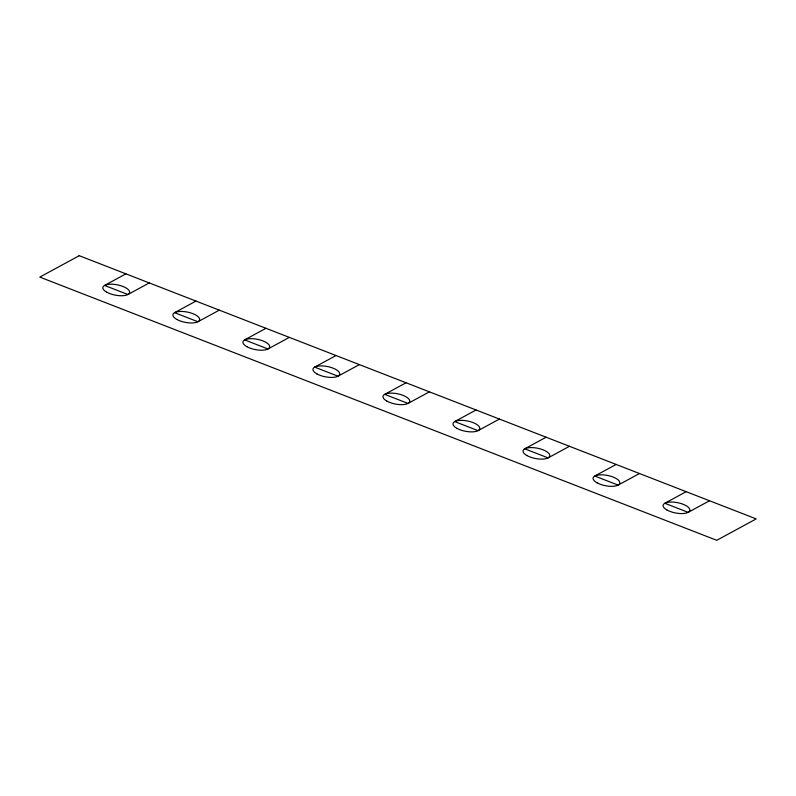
<?xml version="1.0" encoding="UTF-8"?>
<svg xmlns="http://www.w3.org/2000/svg" width="796" height="796" viewBox="0 0 796 796"><rect width="100%" height="100%" fill="white"/><g stroke="black" fill="none" stroke-linecap="round" stroke-linejoin="round"><path stroke-width="1.19" d="M125.927 273.844L104.565 285.436L127.907 294.52L149.27 282.928M195.955 301.077L174.593 312.669L197.935 321.743L219.308 310.151M265.993 328.3L244.621 339.892L267.963 348.976L289.336 337.385M336.021 355.533L314.659 367.125L338.001 376.2L359.364 364.608M406.05 382.767L384.687 394.358L408.03 403.433L429.392 391.841M476.078 409.99L454.715 421.582L478.058 430.656L499.42 419.064M546.106 437.223L524.743 448.815L548.086 457.889L569.448 446.297M616.144 464.446L594.771 476.038L618.114 485.112L639.487 473.52M686.172 491.679L664.809 503.271L688.152 512.345L709.515 500.754M79.242 255.695L39.8 277.098L716.758 540.305L756.2 518.902L79.242 255.695M667.108 510.077A13.612 5.254 11 0 0 689.455 511.271A13.612 5.254 11 0 0 672.869 502.077A13.612 5.254 11 0 0 667.108 510.077M597.08 482.844A13.612 5.254 11 0 0 619.417 484.038A13.612 5.254 11 0 0 602.841 474.844A13.612 5.254 11 0 0 597.08 482.844M527.042 455.62A13.612 5.254 11 0 0 549.389 456.805A13.612 5.254 11 0 0 532.813 447.621A13.612 5.254 11 0 0 527.042 455.62M457.013 428.387A13.612 5.254 11 0 0 479.361 429.581A13.612 5.254 11 0 0 462.784 420.387A13.612 5.254 11 0 0 457.013 428.387M386.985 401.164A13.612 5.254 11 0 0 409.333 402.348A13.612 5.254 11 0 0 392.756 393.164A13.612 5.254 11 0 0 386.985 401.164M316.957 373.931A13.612 5.254 11 0 0 339.305 375.125A13.612 5.254 11 0 0 322.718 365.931A13.612 5.254 11 0 0 316.957 373.931M246.929 346.708A13.612 5.254 11 0 0 269.277 347.892A13.612 5.254 11 0 0 252.69 338.708A13.612 5.254 11 0 0 246.929 346.708M176.891 319.475A13.612 5.254 11 0 0 199.239 320.669A13.612 5.254 11 0 0 182.662 311.475A13.612 5.254 11 0 0 176.891 319.475M106.863 292.251A13.612 5.254 11 0 0 129.211 293.435A13.612 5.254 11 0 0 112.634 284.242A13.612 5.254 11 0 0 106.863 292.251"/></g></svg>
